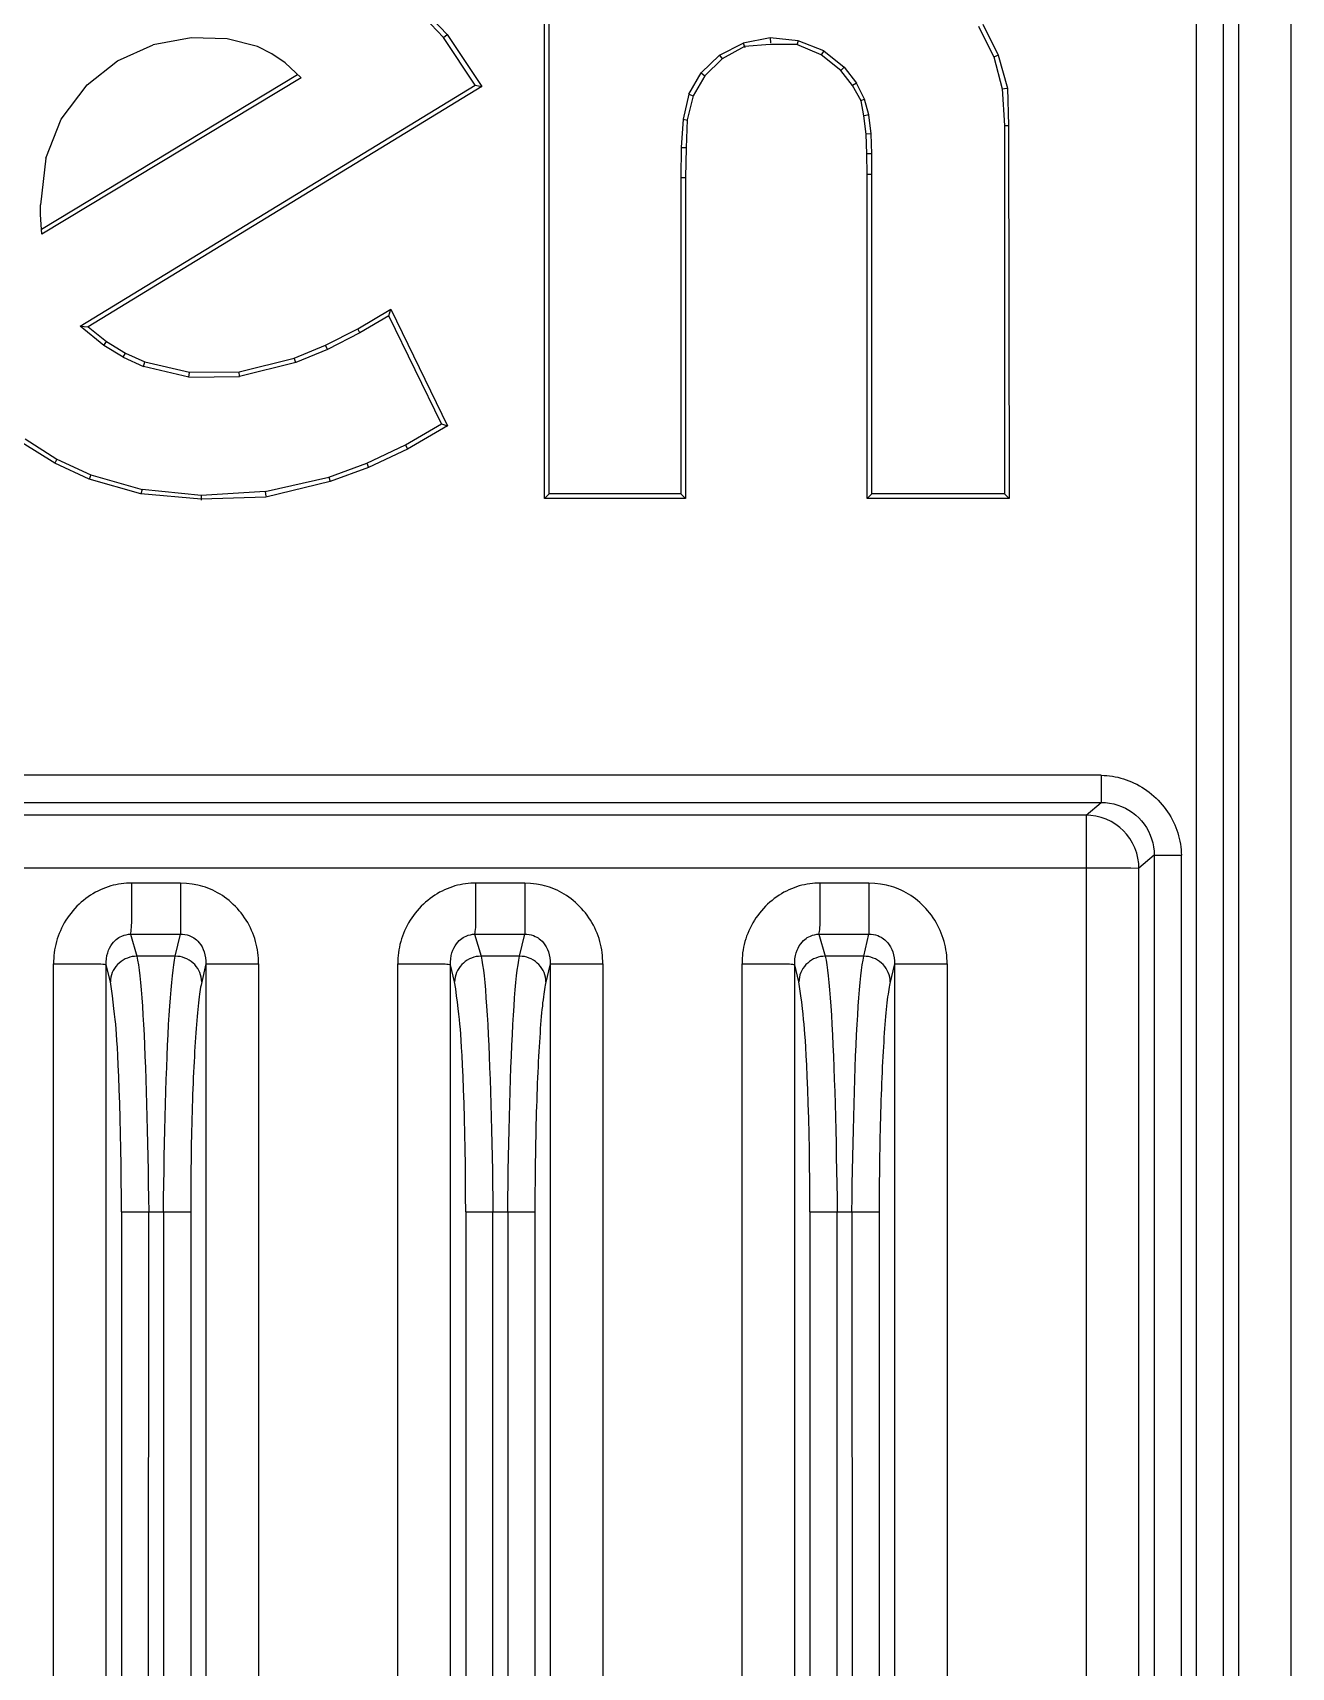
# Model space of a CAD drawing. Header units: millimetres. Extents: x -3132 to 28633, y 682 to 5849.
# Drawn here: x -730.5 to -706.74, y 2210.01 to 2240.89 of the extents above; entities that cross this region are included whole.
import ezdxf

# ---------------------------------------------------------------- set-up
doc = ezdxf.new("R2010")
doc.units = ezdxf.units.MM

msp = doc.modelspace()

# ---------------------------------------------------------------- linework, layer by layer
at = {"linetype": 'Continuous'}
for p, q in [((-707.729, 2343.949), (-707.729, 2130.167)), ((-706.735, 2130.167), (-706.735, 2343.949)), ((-708.531, 2337.487), (-708.531, 2136.629)), ((-708.017, 2136.629), (-708.017, 2337.487)), ((-720.834, 2232.092), (-720.834, 2243.022)), ((-720.747, 2232.18), (-720.747, 2242.935)), ((-723.403, 2241.624), (-722.675, 2240.854)), ((-722.743, 2240.799), (-723.461, 2241.558)), ((-712.349, 2240.435), (-712.633, 2241.006)), ((-712.558, 2241.052), (-712.267, 2240.466)), ((-728.897, 2240.357), (-728.226, 2240.66)), ((-727.506, 2240.793), (-728.226, 2240.66)), ((-726.831, 2240.77), (-727.506, 2240.793)), ((-726.258, 2240.625), (-726.831, 2240.77)), ((-722.743, 2240.799), (-722.675, 2240.854)), ((-722.145, 2239.9), (-722.743, 2240.799)), ((-722.675, 2240.854), (-722.021, 2239.873)), ((-717.531, 2240.464), (-717.088, 2240.692)), ((-716.577, 2240.789), (-717.088, 2240.692)), ((-717.088, 2240.692), (-717.055, 2240.609)), ((-716.573, 2240.666), (-717.06, 2240.631)), ((-716.049, 2240.738), (-716.577, 2240.789)), ((-716.577, 2240.789), (-716.57, 2240.7)), ((-716.07, 2240.665), (-716.573, 2240.666)), ((-716.049, 2240.738), (-716.074, 2240.654)), ((-715.61, 2240.468), (-716.07, 2240.665)), ((-715.565, 2240.545), (-716.049, 2240.738)), ((-729.469, 2239.904), (-728.897, 2240.357)), ((-725.984, 2240.492), (-726.258, 2240.625)), ((-725.733, 2240.319), (-725.984, 2240.492)), ((-717.88, 2240.128), (-717.531, 2240.464)), ((-717.48, 2240.392), (-717.811, 2240.073)), ((-717.531, 2240.464), (-717.48, 2240.392)), ((-717.06, 2240.631), (-717.48, 2240.392)), ((-715.565, 2240.545), (-715.61, 2240.468)), ((-715.24, 2240.173), (-715.61, 2240.468)), ((-715.565, 2240.545), (-715.177, 2240.235)), ((-712.349, 2240.435), (-712.267, 2240.466)), ((-712.349, 2240.435), (-712.196, 2239.83)), ((-712.267, 2240.466), (-712.097, 2239.844)), ((-730.335, 2237.177), (-725.498, 2240.096)), ((-725.432, 2240.034), (-730.325, 2237.08)), ((-725.733, 2240.319), (-725.432, 2240.034)), ((-718.111, 2239.726), (-717.88, 2240.128)), ((-717.811, 2240.073), (-718.029, 2239.693)), ((-717.88, 2240.128), (-717.811, 2240.073)), ((-715.177, 2240.235), (-715.24, 2240.173)), ((-715.022, 2239.891), (-715.24, 2240.173)), ((-715.177, 2240.235), (-714.948, 2239.938)), ((-729.96, 2239.256), (-729.469, 2239.904)), ((-729.606, 2235.342), (-722.145, 2239.9)), ((-722.021, 2239.873), (-729.455, 2235.332)), ((-722.145, 2239.9), (-722.021, 2239.873)), ((-718.111, 2239.726), (-718.221, 2239.254)), ((-718.111, 2239.726), (-718.029, 2239.693)), ((-714.948, 2239.938), (-715.022, 2239.891)), ((-714.856, 2239.602), (-715.022, 2239.891)), ((-714.794, 2239.634), (-714.948, 2239.938)), ((-712.196, 2239.83), (-712.109, 2239.841)), ((-712.196, 2239.83), (-712.148, 2239.134)), ((-712.097, 2239.844), (-712.073, 2239.136)), ((-718.029, 2239.693), (-718.143, 2239.241)), ((-714.794, 2239.634), (-714.874, 2239.597)), ((-714.807, 2239.32), (-714.856, 2239.602)), ((-714.711, 2239.337), (-714.794, 2239.634)), ((-730.252, 2238.518), (-729.96, 2239.256)), ((-718.221, 2239.254), (-718.257, 2238.72)), ((-718.221, 2239.254), (-718.135, 2239.239)), ((-718.143, 2239.241), (-718.162, 2238.716)), ((-714.764, 2238.969), (-714.807, 2239.32)), ((-714.711, 2239.337), (-714.797, 2239.321)), ((-714.671, 2238.976), (-714.711, 2239.337)), ((-712.148, 2239.134), (-712.061, 2239.137)), ((-712.148, 2239.134), (-712.148, 2232.18)), ((-712.073, 2239.136), (-712.06, 2232.092)), ((-714.75, 2238.598), (-714.764, 2238.969)), ((-714.671, 2238.976), (-714.758, 2238.969)), ((-714.655, 2238.6), (-714.671, 2238.976)), ((-730.252, 2238.518), (-730.356, 2237.64)), ((-718.257, 2238.72), (-718.262, 2238.152)), ((-718.257, 2238.72), (-718.169, 2238.717)), ((-718.162, 2238.716), (-718.172, 2238.151)), ((-714.742, 2238.212), (-714.75, 2238.598)), ((-714.655, 2238.6), (-714.743, 2238.598)), ((-714.653, 2238.212), (-714.655, 2238.6)), ((-714.741, 2232.092), (-714.742, 2238.212)), ((-714.653, 2238.212), (-714.741, 2238.212)), ((-714.653, 2232.18), (-714.653, 2238.212)), ((-718.262, 2238.152), (-718.175, 2238.151)), ((-718.262, 2238.152), (-718.262, 2232.18)), ((-718.172, 2238.151), (-718.175, 2232.092)), ((-724.363, 2235.297), (-723.739, 2235.666)), ((-723.776, 2235.542), (-724.321, 2235.22)), ((-723.776, 2235.542), (-723.739, 2235.666)), ((-722.781, 2233.499), (-723.776, 2235.542)), ((-723.739, 2235.666), (-722.667, 2233.464)), ((-729.606, 2235.342), (-729.455, 2235.332)), ((-729.158, 2234.981), (-729.606, 2235.342)), ((-729.455, 2235.332), (-729.108, 2235.053)), ((-724.97, 2234.986), (-724.363, 2235.297)), ((-724.321, 2235.22), (-724.933, 2234.906)), ((-724.321, 2235.22), (-724.363, 2235.297)), ((-729.158, 2234.981), (-729.108, 2235.053)), ((-728.792, 2234.757), (-729.158, 2234.981)), ((-729.108, 2235.053), (-728.751, 2234.835)), ((-728.792, 2234.757), (-728.751, 2234.835)), ((-728.751, 2234.835), (-728.38, 2234.67)), ((-725.56, 2234.742), (-724.97, 2234.986)), ((-724.933, 2234.906), (-725.533, 2234.658)), ((-724.933, 2234.906), (-724.97, 2234.986)), ((-728.792, 2234.757), (-728.408, 2234.586)), ((-728.408, 2234.586), (-728.38, 2234.67)), ((-727.55, 2234.384), (-728.408, 2234.586)), ((-728.38, 2234.67), (-727.541, 2234.477)), ((-727.55, 2234.384), (-727.542, 2234.472)), ((-727.541, 2234.477), (-726.604, 2234.484)), ((-726.604, 2234.484), (-725.56, 2234.742)), ((-726.593, 2234.396), (-726.604, 2234.484)), ((-725.533, 2234.658), (-726.593, 2234.396)), ((-725.533, 2234.658), (-725.56, 2234.742)), ((-727.55, 2234.384), (-726.593, 2234.396)), ((-723.461, 2233.1), (-722.781, 2233.499)), ((-722.667, 2233.464), (-723.42, 2233.023)), ((-722.781, 2233.499), (-722.667, 2233.464)), ((-730.084, 2232.757), (-730.696, 2233.143)), ((-730.644, 2233.214), (-730.042, 2232.834)), ((-724.194, 2232.754), (-723.461, 2233.1)), ((-723.42, 2233.023), (-724.16, 2232.673)), ((-723.461, 2233.1), (-723.42, 2233.023)), ((-730.042, 2232.834), (-730.084, 2232.757)), ((-729.431, 2232.454), (-730.084, 2232.757)), ((-730.042, 2232.834), (-729.4, 2232.537)), ((-724.908, 2232.494), (-724.194, 2232.754)), ((-724.16, 2232.673), (-724.883, 2232.41)), ((-724.194, 2232.754), (-724.16, 2232.673)), ((-729.4, 2232.537), (-729.431, 2232.454)), ((-728.46, 2232.178), (-729.431, 2232.454)), ((-729.4, 2232.537), (-728.434, 2232.262)), ((-726.109, 2232.22), (-724.908, 2232.494)), ((-724.883, 2232.41), (-726.097, 2232.114)), ((-724.908, 2232.494), (-724.883, 2232.41)), ((-728.434, 2232.262), (-728.46, 2232.177)), ((-727.321, 2232.076), (-728.46, 2232.178)), ((-727.32, 2232.145), (-728.434, 2232.262)), ((-726.097, 2232.114), (-727.321, 2232.076)), ((-726.109, 2232.22), (-727.32, 2232.145)), ((-727.32, 2232.145), (-727.32, 2232.058)), ((-726.109, 2232.22), (-726.101, 2232.132)), ((-720.747, 2232.18), (-720.834, 2232.092)), ((-718.175, 2232.092), (-720.834, 2232.092)), ((-718.262, 2232.18), (-720.747, 2232.18)), ((-718.262, 2232.18), (-718.175, 2232.092)), ((-714.653, 2232.18), (-714.741, 2232.092)), ((-712.06, 2232.092), (-714.741, 2232.092)), ((-712.148, 2232.18), (-714.653, 2232.18)), ((-712.148, 2232.18), (-712.06, 2232.092)), ((-710.323, 2226.86), (-772.018, 2226.86)), ((-710.323, 2226.86), (-710.323, 2226.348)), ((-772.018, 2226.348), (-710.323, 2226.348)), ((-710.61, 2226.107), (-710.323, 2226.348)), ((-710.61, 2226.107), (-771.731, 2226.107)), ((-709.324, 2225.35), (-709.612, 2225.106)), ((-709.324, 2225.35), (-708.81, 2225.35)), ((-709.324, 2225.35), (-709.324, 2136.629)), ((-708.81, 2136.629), (-708.81, 2225.35)), ((-771.734, 2225.111), (-710.606, 2225.109)), ((-710.606, 2225.109), (-709.765, 2225.109)), ((-710.606, 2225.109), (-710.606, 2130.167)), ((-709.765, 2225.109), (-709.612, 2225.106)), ((-709.612, 2130.167), (-709.612, 2225.106)), ((-727.71, 2224.822), (-728.631, 2224.822)), ((-728.631, 2224.074), (-728.631, 2224.822)), ((-727.71, 2224.822), (-727.71, 2223.86)), ((-721.21, 2224.822), (-722.131, 2224.822)), ((-722.131, 2224.074), (-722.131, 2224.822)), ((-721.21, 2224.822), (-721.21, 2223.86)), ((-714.71, 2224.822), (-715.631, 2224.822)), ((-715.631, 2224.074), (-715.631, 2224.822)), ((-714.71, 2224.822), (-714.71, 2223.86)), ((-728.655, 2223.86), (-727.71, 2223.86)), ((-728.655, 2223.86), (-728.534, 2223.443)), ((-727.807, 2223.443), (-727.71, 2223.86)), ((-722.155, 2223.86), (-721.21, 2223.86)), ((-722.155, 2223.86), (-722.034, 2223.443)), ((-721.307, 2223.443), (-721.21, 2223.86)), ((-715.655, 2223.86), (-714.71, 2223.86)), ((-715.655, 2223.86), (-715.534, 2223.443)), ((-714.807, 2223.443), (-714.71, 2223.86)), ((-727.807, 2223.443), (-728.534, 2223.443)), ((-721.307, 2223.443), (-722.034, 2223.443)), ((-714.807, 2223.443), (-715.534, 2223.443)), ((-730.107, 2128.67), (-730.106, 2223.299)), ((-729.112, 2128.667), (-729.112, 2223.28)), ((-729.033, 2222.96), (-729.112, 2223.28)), ((-727.229, 2223.299), (-727.315, 2222.929)), ((-727.229, 2223.299), (-726.235, 2223.299)), ((-727.229, 2223.299), (-727.229, 2128.667)), ((-726.235, 2223.299), (-726.234, 2128.67)), ((-723.607, 2128.67), (-723.606, 2223.299)), ((-722.612, 2140.114), (-722.612, 2223.28)), ((-722.533, 2222.96), (-722.612, 2223.28)), ((-720.729, 2223.299), (-720.815, 2222.929)), ((-720.729, 2223.299), (-719.735, 2223.299)), ((-720.729, 2223.299), (-720.729, 2142.248)), ((-719.735, 2223.299), (-719.735, 2141.249)), ((-717.106, 2142.248), (-717.106, 2223.299)), ((-716.112, 2142.248), (-716.112, 2223.28)), ((-716.033, 2222.96), (-716.112, 2223.28)), ((-714.229, 2223.299), (-714.315, 2222.929)), ((-714.229, 2223.299), (-713.235, 2223.299)), ((-714.229, 2223.299), (-714.229, 2128.667)), ((-713.235, 2223.299), (-713.234, 2128.67)), ((-727.516, 2218.967), (-727.517, 2218.731)), ((-727.517, 2218.731), (-727.517, 2135.129)), ((-721.016, 2218.967), (-721.017, 2218.731)), ((-721.017, 2218.731), (-721.017, 2135.129)), ((-714.516, 2218.967), (-714.517, 2218.731)), ((-714.517, 2218.731), (-714.517, 2135.129)), ((-728.824, 2218.614), (-727.517, 2218.614)), ((-728.824, 2218.614), (-728.824, 2135.129)), ((-728.325, 2135.129), (-728.31, 2218.614)), ((-728.031, 2218.614), (-728.016, 2135.129)), ((-722.324, 2218.614), (-721.017, 2218.614)), ((-722.324, 2218.614), (-722.324, 2135.129)), ((-721.825, 2135.129), (-721.81, 2218.614)), ((-721.531, 2218.614), (-721.516, 2135.129)), ((-715.824, 2218.614), (-714.517, 2218.614)), ((-715.824, 2218.614), (-715.824, 2135.129)), ((-715.325, 2135.129), (-715.31, 2218.614)), ((-715.031, 2218.614), (-715.016, 2135.129))]:
    msp.add_line(p, q, dxfattribs=at)
for points in [[(-730.325, 2237.08), (-730.343, 2237.266), (-730.353, 2237.453), (-730.356, 2237.64)], [(-710.323, 2226.86), (-710.271, 2226.858), (-710.219, 2226.855), (-710.167, 2226.85), (-710.114, 2226.842), (-710.061, 2226.833), (-710.009, 2226.822), (-709.957, 2226.809), (-709.905, 2226.794), (-709.853, 2226.777), (-709.802, 2226.758), (-709.751, 2226.737), (-709.701, 2226.714), (-709.652, 2226.69), (-709.603, 2226.663), (-709.555, 2226.635), (-709.508, 2226.605), (-709.462, 2226.573), (-709.417, 2226.54), (-709.373, 2226.504), (-709.33, 2226.467), (-709.289, 2226.429), (-709.249, 2226.389), (-709.21, 2226.348), (-709.173, 2226.305), (-709.137, 2226.261), (-709.104, 2226.216), (-709.071, 2226.17), (-709.041, 2226.123), (-709.012, 2226.075), (-708.985, 2226.026), (-708.96, 2225.977), (-708.937, 2225.926), (-708.916, 2225.875), (-708.896, 2225.824), (-708.879, 2225.772), (-708.864, 2225.719), (-708.85, 2225.667), (-708.838, 2225.614), (-708.829, 2225.561), (-708.821, 2225.508), (-708.815, 2225.455), (-708.812, 2225.402), (-708.81, 2225.35)], [(-710.323, 2226.348), (-710.244, 2226.345), (-710.166, 2226.335), (-710.089, 2226.32), (-710.013, 2226.299), (-709.939, 2226.272), (-709.868, 2226.239), (-709.8, 2226.201), (-709.735, 2226.157), (-709.673, 2226.109), (-709.616, 2226.056), (-709.563, 2225.998), (-709.514, 2225.937), (-709.471, 2225.872), (-709.432, 2225.803), (-709.4, 2225.732), (-709.373, 2225.658), (-709.352, 2225.582), (-709.336, 2225.506), (-709.327, 2225.428), (-709.324, 2225.35)], [(-709.612, 2225.106), (-709.616, 2225.196), (-709.63, 2225.293), (-709.654, 2225.392), (-709.688, 2225.488), (-709.732, 2225.58), (-709.785, 2225.667), (-709.844, 2225.746), (-709.905, 2225.813), (-709.971, 2225.874), (-710.05, 2225.933), (-710.137, 2225.986), (-710.228, 2226.03), (-710.324, 2226.065), (-710.423, 2226.089), (-710.52, 2226.103), (-710.61, 2226.107)], [(-710.61, 2226.107), (-710.61, 2225.596), (-710.606, 2225.109)], [(-728.631, 2224.822), (-728.68, 2224.821), (-728.73, 2224.82), (-728.779, 2224.816), (-728.829, 2224.811), (-728.878, 2224.803), (-728.928, 2224.794), (-728.978, 2224.782), (-729.027, 2224.769), (-729.076, 2224.754), (-729.125, 2224.737), (-729.174, 2224.718), (-729.222, 2224.697), (-729.269, 2224.674), (-729.316, 2224.65), (-729.362, 2224.623), (-729.407, 2224.595), (-729.452, 2224.565), (-729.497, 2224.532), (-729.54, 2224.498), (-729.583, 2224.462), (-729.624, 2224.425), (-729.664, 2224.385), (-729.703, 2224.344), (-729.74, 2224.302), (-729.776, 2224.258), (-729.811, 2224.214), (-729.843, 2224.168), (-729.874, 2224.121), (-729.903, 2224.073), (-729.93, 2224.025), (-729.955, 2223.975), (-729.978, 2223.925), (-729.999, 2223.874), (-730.019, 2223.823), (-730.037, 2223.771), (-730.052, 2223.719), (-730.066, 2223.666), (-730.077, 2223.613), (-730.087, 2223.561), (-730.095, 2223.508), (-730.1, 2223.455), (-730.104, 2223.403), (-730.105, 2223.35), (-730.106, 2223.299)], [(-727.381, 2224.784), (-727.489, 2224.805), (-727.599, 2224.818), (-727.71, 2224.822)], [(-726.235, 2223.299), (-726.236, 2223.351), (-726.238, 2223.404), (-726.242, 2223.457), (-726.248, 2223.51), (-726.256, 2223.564), (-726.266, 2223.617), (-726.278, 2223.67), (-726.292, 2223.722), (-726.307, 2223.775), (-726.325, 2223.827), (-726.344, 2223.878), (-726.366, 2223.929), (-726.389, 2223.979), (-726.414, 2224.028), (-726.441, 2224.077), (-726.469, 2224.124), (-726.5, 2224.17), (-726.531, 2224.216), (-726.565, 2224.26), (-726.599, 2224.302), (-726.636, 2224.344), (-726.673, 2224.383), (-726.712, 2224.422), (-726.751, 2224.458), (-726.792, 2224.493), (-726.834, 2224.526), (-726.876, 2224.558), (-726.919, 2224.587), (-726.963, 2224.615), (-727.008, 2224.641), (-727.053, 2224.666), (-727.099, 2224.688), (-727.145, 2224.709), (-727.192, 2224.728), (-727.239, 2224.744), (-727.286, 2224.759), (-727.334, 2224.773), (-727.381, 2224.784)], [(-722.131, 2224.822), (-722.18, 2224.821), (-722.23, 2224.82), (-722.279, 2224.816), (-722.329, 2224.811), (-722.378, 2224.803), (-722.428, 2224.794), (-722.478, 2224.782), (-722.527, 2224.769), (-722.576, 2224.754), (-722.625, 2224.737), (-722.674, 2224.718), (-722.722, 2224.697), (-722.769, 2224.674), (-722.816, 2224.65), (-722.862, 2224.623), (-722.907, 2224.595), (-722.952, 2224.565), (-722.997, 2224.532), (-723.04, 2224.498), (-723.083, 2224.462), (-723.124, 2224.425), (-723.164, 2224.385), (-723.203, 2224.344), (-723.24, 2224.302), (-723.276, 2224.258), (-723.311, 2224.214), (-723.343, 2224.168), (-723.374, 2224.121), (-723.403, 2224.073), (-723.43, 2224.025), (-723.455, 2223.975), (-723.478, 2223.925), (-723.499, 2223.874), (-723.519, 2223.823), (-723.537, 2223.771), (-723.552, 2223.719), (-723.566, 2223.666), (-723.577, 2223.613), (-723.587, 2223.561), (-723.595, 2223.508), (-723.6, 2223.455), (-723.604, 2223.403), (-723.605, 2223.35), (-723.606, 2223.299)], [(-720.881, 2224.784), (-720.989, 2224.805), (-721.099, 2224.818), (-721.21, 2224.822)], [(-719.735, 2223.299), (-719.736, 2223.351), (-719.738, 2223.404), (-719.742, 2223.457), (-719.748, 2223.51), (-719.756, 2223.564), (-719.766, 2223.617), (-719.778, 2223.67), (-719.792, 2223.722), (-719.807, 2223.775), (-719.825, 2223.827), (-719.844, 2223.878), (-719.866, 2223.929), (-719.889, 2223.979), (-719.914, 2224.028), (-719.941, 2224.077), (-719.969, 2224.124), (-720, 2224.17), (-720.031, 2224.216), (-720.065, 2224.26), (-720.099, 2224.302), (-720.136, 2224.344), (-720.173, 2224.383), (-720.212, 2224.422), (-720.251, 2224.458), (-720.292, 2224.493), (-720.334, 2224.526), (-720.376, 2224.558), (-720.419, 2224.587), (-720.463, 2224.615), (-720.508, 2224.641), (-720.553, 2224.666), (-720.599, 2224.688), (-720.645, 2224.709), (-720.692, 2224.728), (-720.739, 2224.744), (-720.786, 2224.759), (-720.834, 2224.773), (-720.881, 2224.784)], [(-715.631, 2224.822), (-715.68, 2224.821), (-715.73, 2224.82), (-715.779, 2224.816), (-715.829, 2224.811), (-715.878, 2224.803), (-715.928, 2224.794), (-715.978, 2224.782), (-716.027, 2224.769), (-716.076, 2224.754), (-716.125, 2224.737), (-716.174, 2224.718), (-716.222, 2224.697), (-716.269, 2224.674), (-716.316, 2224.65), (-716.362, 2224.623), (-716.407, 2224.595), (-716.452, 2224.565), (-716.497, 2224.532), (-716.54, 2224.498), (-716.583, 2224.462), (-716.624, 2224.425), (-716.664, 2224.385), (-716.703, 2224.344), (-716.74, 2224.302), (-716.776, 2224.258), (-716.811, 2224.214), (-716.843, 2224.168), (-716.874, 2224.121), (-716.903, 2224.073), (-716.93, 2224.025), (-716.955, 2223.975), (-716.978, 2223.925), (-716.999, 2223.874), (-717.019, 2223.823), (-717.037, 2223.771), (-717.052, 2223.719), (-717.066, 2223.666), (-717.077, 2223.613), (-717.087, 2223.561), (-717.095, 2223.508), (-717.1, 2223.455), (-717.104, 2223.403), (-717.105, 2223.35), (-717.106, 2223.299)], [(-714.381, 2224.784), (-714.489, 2224.805), (-714.599, 2224.818), (-714.71, 2224.822)], [(-713.235, 2223.299), (-713.236, 2223.351), (-713.238, 2223.404), (-713.242, 2223.457), (-713.248, 2223.51), (-713.256, 2223.564), (-713.266, 2223.617), (-713.278, 2223.67), (-713.292, 2223.722), (-713.307, 2223.775), (-713.325, 2223.827), (-713.344, 2223.878), (-713.366, 2223.929), (-713.389, 2223.979), (-713.414, 2224.028), (-713.441, 2224.077), (-713.469, 2224.124), (-713.5, 2224.17), (-713.531, 2224.216), (-713.565, 2224.26), (-713.599, 2224.302), (-713.636, 2224.344), (-713.673, 2224.383), (-713.712, 2224.422), (-713.751, 2224.458), (-713.792, 2224.493), (-713.834, 2224.526), (-713.876, 2224.558), (-713.919, 2224.587), (-713.963, 2224.615), (-714.008, 2224.641), (-714.053, 2224.666), (-714.099, 2224.688), (-714.145, 2224.709), (-714.192, 2224.728), (-714.239, 2224.744), (-714.286, 2224.759), (-714.334, 2224.773), (-714.381, 2224.784)], [(-728.655, 2223.86), (-728.648, 2223.883), (-728.643, 2223.911), (-728.638, 2223.945), (-728.635, 2223.983), (-728.632, 2224.026), (-728.631, 2224.074)], [(-722.155, 2223.86), (-722.148, 2223.883), (-722.143, 2223.911), (-722.138, 2223.945), (-722.135, 2223.983), (-722.132, 2224.026), (-722.131, 2224.074)], [(-715.655, 2223.86), (-715.648, 2223.883), (-715.643, 2223.911), (-715.638, 2223.945), (-715.635, 2223.983), (-715.632, 2224.026), (-715.631, 2224.074)], [(-729.111, 2223.28), (-729.112, 2223.338), (-729.107, 2223.396), (-729.098, 2223.453), (-729.084, 2223.508), (-729.067, 2223.556), (-729.048, 2223.597), (-729.025, 2223.638), (-728.999, 2223.677), (-728.972, 2223.71), (-728.946, 2223.737), (-728.921, 2223.76), (-728.897, 2223.778), (-728.874, 2223.793), (-728.846, 2223.809), (-728.814, 2223.823), (-728.776, 2223.838), (-728.735, 2223.849), (-728.694, 2223.856), (-728.654, 2223.86)], [(-727.71, 2223.86), (-727.669, 2223.859), (-727.627, 2223.853), (-727.585, 2223.844), (-727.545, 2223.831), (-727.511, 2223.817), (-727.482, 2223.802), (-727.458, 2223.787), (-727.434, 2223.771), (-727.41, 2223.75), (-727.383, 2223.725), (-727.356, 2223.694), (-727.328, 2223.658), (-727.303, 2223.617), (-727.281, 2223.572), (-727.262, 2223.523), (-727.247, 2223.471), (-727.236, 2223.415), (-727.23, 2223.358), (-727.229, 2223.299)], [(-722.611, 2223.28), (-722.612, 2223.338), (-722.607, 2223.396), (-722.598, 2223.453), (-722.584, 2223.508), (-722.567, 2223.556), (-722.548, 2223.597), (-722.525, 2223.638), (-722.499, 2223.677), (-722.472, 2223.71), (-722.446, 2223.737), (-722.421, 2223.76), (-722.397, 2223.778), (-722.374, 2223.793), (-722.346, 2223.809), (-722.314, 2223.823), (-722.276, 2223.838), (-722.235, 2223.849), (-722.194, 2223.856), (-722.154, 2223.86)], [(-721.21, 2223.86), (-721.169, 2223.859), (-721.127, 2223.853), (-721.085, 2223.844), (-721.045, 2223.831), (-721.011, 2223.817), (-720.982, 2223.802), (-720.958, 2223.787), (-720.934, 2223.771), (-720.91, 2223.75), (-720.883, 2223.725), (-720.856, 2223.694), (-720.828, 2223.658), (-720.803, 2223.617), (-720.781, 2223.572), (-720.762, 2223.523), (-720.747, 2223.471), (-720.736, 2223.415), (-720.73, 2223.358), (-720.729, 2223.299)], [(-716.111, 2223.28), (-716.112, 2223.338), (-716.107, 2223.396), (-716.098, 2223.453), (-716.084, 2223.508), (-716.067, 2223.556), (-716.048, 2223.597), (-716.025, 2223.638), (-715.999, 2223.677), (-715.972, 2223.71), (-715.946, 2223.737), (-715.921, 2223.76), (-715.897, 2223.778), (-715.874, 2223.793), (-715.846, 2223.809), (-715.814, 2223.823), (-715.776, 2223.838), (-715.735, 2223.849), (-715.694, 2223.856), (-715.654, 2223.86)], [(-714.71, 2223.86), (-714.669, 2223.859), (-714.627, 2223.853), (-714.585, 2223.844), (-714.545, 2223.831), (-714.511, 2223.817), (-714.482, 2223.802), (-714.458, 2223.787), (-714.434, 2223.771), (-714.41, 2223.75), (-714.383, 2223.725), (-714.356, 2223.694), (-714.328, 2223.658), (-714.303, 2223.617), (-714.281, 2223.572), (-714.262, 2223.523), (-714.247, 2223.471), (-714.236, 2223.415), (-714.23, 2223.358), (-714.229, 2223.299)], [(-728.534, 2223.443), (-728.58, 2223.44), (-728.625, 2223.434), (-728.669, 2223.423), (-728.713, 2223.408), (-728.754, 2223.39), (-728.794, 2223.368), (-728.832, 2223.343), (-728.867, 2223.314), (-728.9, 2223.283), (-728.929, 2223.249), (-728.956, 2223.212), (-728.978, 2223.173), (-728.997, 2223.133), (-729.012, 2223.091), (-729.023, 2223.048), (-729.03, 2223.004), (-729.033, 2222.96)], [(-728.534, 2223.443), (-728.519, 2223.369), (-728.505, 2223.282), (-728.491, 2223.182), (-728.478, 2223.069), (-728.465, 2222.944), (-728.453, 2222.808), (-728.441, 2222.659), (-728.429, 2222.5), (-728.419, 2222.33), (-728.408, 2222.15), (-728.398, 2221.96), (-728.389, 2221.761), (-728.38, 2221.553), (-728.372, 2221.338), (-728.364, 2221.114), (-728.356, 2220.884), (-728.349, 2220.648), (-728.343, 2220.406), (-728.337, 2220.159), (-728.331, 2219.908), (-728.326, 2219.653), (-728.321, 2219.396), (-728.317, 2219.136), (-728.313, 2218.875), (-728.31, 2218.614)], [(-728.031, 2218.614), (-728.028, 2218.875), (-728.024, 2219.136), (-728.02, 2219.396), (-728.015, 2219.653), (-728.01, 2219.908), (-728.004, 2220.159), (-727.998, 2220.406), (-727.992, 2220.648), (-727.985, 2220.884), (-727.977, 2221.114), (-727.969, 2221.338), (-727.961, 2221.554), (-727.952, 2221.761), (-727.943, 2221.96), (-727.933, 2222.15), (-727.922, 2222.33), (-727.912, 2222.5), (-727.9, 2222.659), (-727.888, 2222.808), (-727.876, 2222.944), (-727.863, 2223.069), (-727.85, 2223.182), (-727.836, 2223.282), (-727.822, 2223.369), (-727.807, 2223.443)], [(-727.308, 2222.96), (-727.311, 2223.004), (-727.318, 2223.048), (-727.329, 2223.091), (-727.344, 2223.133), (-727.363, 2223.173), (-727.385, 2223.212), (-727.411, 2223.249), (-727.441, 2223.283), (-727.473, 2223.314), (-727.509, 2223.343), (-727.547, 2223.368), (-727.587, 2223.39), (-727.628, 2223.408), (-727.672, 2223.423), (-727.716, 2223.434), (-727.761, 2223.44), (-727.807, 2223.443)], [(-722.034, 2223.443), (-722.08, 2223.44), (-722.125, 2223.434), (-722.169, 2223.423), (-722.213, 2223.408), (-722.254, 2223.39), (-722.294, 2223.368), (-722.332, 2223.343), (-722.367, 2223.314), (-722.4, 2223.283), (-722.429, 2223.249), (-722.456, 2223.212), (-722.478, 2223.173), (-722.497, 2223.133), (-722.512, 2223.091), (-722.523, 2223.048), (-722.53, 2223.004), (-722.533, 2222.96)], [(-722.034, 2223.443), (-722.019, 2223.369), (-722.005, 2223.282), (-721.991, 2223.182), (-721.978, 2223.069), (-721.965, 2222.944), (-721.953, 2222.808), (-721.941, 2222.659), (-721.929, 2222.5), (-721.919, 2222.33), (-721.908, 2222.15), (-721.898, 2221.96), (-721.889, 2221.761), (-721.88, 2221.553), (-721.872, 2221.338), (-721.864, 2221.114), (-721.856, 2220.884), (-721.849, 2220.648), (-721.843, 2220.406), (-721.837, 2220.159), (-721.831, 2219.908), (-721.826, 2219.653), (-721.821, 2219.396), (-721.817, 2219.136), (-721.813, 2218.875), (-721.81, 2218.614)], [(-721.531, 2218.614), (-721.528, 2218.875), (-721.524, 2219.136), (-721.52, 2219.396), (-721.515, 2219.653), (-721.51, 2219.908), (-721.504, 2220.159), (-721.498, 2220.406), (-721.492, 2220.648), (-721.485, 2220.884), (-721.477, 2221.114), (-721.469, 2221.338), (-721.461, 2221.554), (-721.452, 2221.761), (-721.443, 2221.96), (-721.433, 2222.15), (-721.422, 2222.33), (-721.412, 2222.5), (-721.4, 2222.659), (-721.388, 2222.808), (-721.376, 2222.944), (-721.363, 2223.069), (-721.35, 2223.182), (-721.336, 2223.282), (-721.322, 2223.369), (-721.307, 2223.443)], [(-720.808, 2222.96), (-720.811, 2223.004), (-720.818, 2223.048), (-720.829, 2223.091), (-720.844, 2223.133), (-720.863, 2223.173), (-720.885, 2223.212), (-720.911, 2223.249), (-720.941, 2223.283), (-720.973, 2223.314), (-721.009, 2223.343), (-721.047, 2223.368), (-721.087, 2223.39), (-721.128, 2223.408), (-721.172, 2223.423), (-721.216, 2223.434), (-721.261, 2223.44), (-721.307, 2223.443)], [(-715.534, 2223.443), (-715.58, 2223.44), (-715.625, 2223.434), (-715.669, 2223.423), (-715.713, 2223.408), (-715.754, 2223.39), (-715.794, 2223.368), (-715.832, 2223.343), (-715.867, 2223.314), (-715.9, 2223.283), (-715.929, 2223.249), (-715.956, 2223.212), (-715.978, 2223.173), (-715.997, 2223.133), (-716.012, 2223.091), (-716.023, 2223.048), (-716.03, 2223.004), (-716.033, 2222.96)], [(-715.534, 2223.443), (-715.519, 2223.369), (-715.505, 2223.282), (-715.491, 2223.182), (-715.478, 2223.069), (-715.465, 2222.944), (-715.453, 2222.808), (-715.441, 2222.659), (-715.429, 2222.5), (-715.419, 2222.33), (-715.408, 2222.15), (-715.398, 2221.96), (-715.389, 2221.761), (-715.38, 2221.553), (-715.372, 2221.338), (-715.364, 2221.114), (-715.356, 2220.884), (-715.349, 2220.648), (-715.343, 2220.406), (-715.337, 2220.159), (-715.331, 2219.908), (-715.326, 2219.653), (-715.321, 2219.396), (-715.317, 2219.136), (-715.313, 2218.875), (-715.31, 2218.614)], [(-715.031, 2218.614), (-715.028, 2218.875), (-715.024, 2219.136), (-715.02, 2219.396), (-715.015, 2219.653), (-715.01, 2219.908), (-715.004, 2220.159), (-714.998, 2220.406), (-714.992, 2220.648), (-714.985, 2220.884), (-714.977, 2221.114), (-714.969, 2221.338), (-714.961, 2221.554), (-714.952, 2221.761), (-714.943, 2221.96), (-714.933, 2222.15), (-714.922, 2222.33), (-714.912, 2222.5), (-714.9, 2222.659), (-714.888, 2222.808), (-714.876, 2222.944), (-714.863, 2223.069), (-714.85, 2223.182), (-714.836, 2223.282), (-714.822, 2223.369), (-714.807, 2223.443)], [(-714.308, 2222.96), (-714.311, 2223.004), (-714.318, 2223.048), (-714.329, 2223.091), (-714.344, 2223.133), (-714.363, 2223.173), (-714.385, 2223.212), (-714.411, 2223.249), (-714.441, 2223.283), (-714.473, 2223.314), (-714.509, 2223.343), (-714.547, 2223.368), (-714.587, 2223.39), (-714.628, 2223.408), (-714.672, 2223.423), (-714.716, 2223.434), (-714.761, 2223.44), (-714.807, 2223.443)], [(-730.106, 2223.299), (-729.291, 2223.299), (-729.248, 2223.298), (-729.211, 2223.297), (-729.179, 2223.294), (-729.153, 2223.292), (-729.133, 2223.288), (-729.119, 2223.285), (-729.112, 2223.28)], [(-723.606, 2223.299), (-722.791, 2223.299), (-722.748, 2223.298), (-722.711, 2223.297), (-722.679, 2223.294), (-722.653, 2223.292), (-722.633, 2223.288), (-722.619, 2223.285), (-722.612, 2223.28)], [(-717.106, 2223.299), (-716.291, 2223.299), (-716.248, 2223.298), (-716.211, 2223.297), (-716.179, 2223.294), (-716.153, 2223.292), (-716.133, 2223.288), (-716.119, 2223.285), (-716.112, 2223.28)], [(-728.824, 2218.614), (-728.825, 2218.908), (-728.827, 2219.204), (-728.83, 2219.502), (-728.834, 2219.797), (-728.84, 2220.088), (-728.847, 2220.377), (-728.855, 2220.66), (-728.865, 2220.925), (-728.875, 2221.173), (-728.884, 2221.386), (-728.894, 2221.566), (-728.902, 2221.72), (-728.91, 2221.853), (-728.918, 2221.968), (-728.925, 2222.064), (-728.933, 2222.156), (-728.943, 2222.249), (-728.954, 2222.348), (-728.966, 2222.456), (-728.98, 2222.572), (-728.995, 2222.697), (-729.013, 2222.827), (-729.033, 2222.96)], [(-727.315, 2222.929), (-727.322, 2222.895), (-727.329, 2222.857), (-727.336, 2222.816), (-727.343, 2222.772), (-727.35, 2222.724), (-727.357, 2222.673), (-727.364, 2222.619), (-727.371, 2222.561), (-727.377, 2222.501), (-727.384, 2222.437), (-727.39, 2222.37), (-727.397, 2222.301), (-727.403, 2222.228), (-727.409, 2222.152), (-727.415, 2222.074), (-727.421, 2221.992), (-727.427, 2221.908), (-727.432, 2221.821), (-727.438, 2221.732), (-727.443, 2221.64), (-727.448, 2221.546), (-727.453, 2221.449), (-727.458, 2221.35), (-727.463, 2221.249), (-727.468, 2221.147), (-727.472, 2221.042), (-727.476, 2220.935), (-727.48, 2220.827), (-727.484, 2220.717), (-727.487, 2220.606), (-727.491, 2220.494), (-727.494, 2220.381), (-727.497, 2220.266), (-727.5, 2220.151), (-727.502, 2220.035), (-727.505, 2219.918), (-727.507, 2219.8), (-727.509, 2219.682), (-727.51, 2219.563), (-727.512, 2219.444), (-727.513, 2219.325), (-727.514, 2219.205), (-727.516, 2218.967)], [(-722.324, 2218.614), (-722.325, 2218.908), (-722.327, 2219.204), (-722.33, 2219.502), (-722.334, 2219.797), (-722.34, 2220.088), (-722.347, 2220.377), (-722.355, 2220.66), (-722.365, 2220.925), (-722.375, 2221.173), (-722.384, 2221.386), (-722.394, 2221.566), (-722.402, 2221.72), (-722.41, 2221.853), (-722.418, 2221.968), (-722.425, 2222.064), (-722.433, 2222.156), (-722.443, 2222.249), (-722.454, 2222.348), (-722.466, 2222.456), (-722.48, 2222.572), (-722.495, 2222.697), (-722.513, 2222.827), (-722.533, 2222.96)], [(-720.815, 2222.929), (-720.822, 2222.895), (-720.829, 2222.857), (-720.836, 2222.816), (-720.843, 2222.772), (-720.85, 2222.724), (-720.857, 2222.673), (-720.864, 2222.619), (-720.871, 2222.561), (-720.877, 2222.501), (-720.884, 2222.437), (-720.89, 2222.37), (-720.897, 2222.301), (-720.903, 2222.228), (-720.909, 2222.152), (-720.915, 2222.074), (-720.921, 2221.992), (-720.927, 2221.908), (-720.932, 2221.821), (-720.938, 2221.732), (-720.943, 2221.64), (-720.948, 2221.546), (-720.953, 2221.449), (-720.958, 2221.35), (-720.963, 2221.249), (-720.968, 2221.147), (-720.972, 2221.042), (-720.976, 2220.935), (-720.98, 2220.827), (-720.984, 2220.717), (-720.987, 2220.606), (-720.991, 2220.494), (-720.994, 2220.381), (-720.997, 2220.266), (-721, 2220.151), (-721.002, 2220.035), (-721.005, 2219.918), (-721.007, 2219.8), (-721.009, 2219.682), (-721.01, 2219.563), (-721.012, 2219.444), (-721.013, 2219.325), (-721.014, 2219.205), (-721.016, 2218.967)], [(-715.824, 2218.614), (-715.825, 2218.908), (-715.827, 2219.204), (-715.83, 2219.502), (-715.834, 2219.797), (-715.84, 2220.088), (-715.847, 2220.377), (-715.855, 2220.66), (-715.865, 2220.925), (-715.875, 2221.173), (-715.884, 2221.386), (-715.894, 2221.566), (-715.902, 2221.72), (-715.91, 2221.853), (-715.918, 2221.968), (-715.925, 2222.064), (-715.933, 2222.156), (-715.943, 2222.249), (-715.954, 2222.348), (-715.966, 2222.456), (-715.98, 2222.572), (-715.995, 2222.697), (-716.013, 2222.827), (-716.033, 2222.96)], [(-714.315, 2222.929), (-714.322, 2222.895), (-714.329, 2222.857), (-714.336, 2222.816), (-714.343, 2222.772), (-714.35, 2222.724), (-714.357, 2222.673), (-714.364, 2222.619), (-714.371, 2222.561), (-714.377, 2222.501), (-714.384, 2222.437), (-714.39, 2222.37), (-714.397, 2222.301), (-714.403, 2222.228), (-714.409, 2222.152), (-714.415, 2222.074), (-714.421, 2221.992), (-714.427, 2221.908), (-714.432, 2221.821), (-714.438, 2221.732), (-714.443, 2221.64), (-714.448, 2221.546), (-714.453, 2221.449), (-714.458, 2221.35), (-714.463, 2221.249), (-714.468, 2221.147), (-714.472, 2221.042), (-714.476, 2220.935), (-714.48, 2220.827), (-714.484, 2220.717), (-714.487, 2220.606), (-714.491, 2220.494), (-714.494, 2220.381), (-714.497, 2220.266), (-714.5, 2220.151), (-714.502, 2220.035), (-714.505, 2219.918), (-714.507, 2219.8), (-714.509, 2219.682), (-714.51, 2219.563), (-714.512, 2219.444), (-714.513, 2219.325), (-714.514, 2219.205), (-714.516, 2218.967)]]:
    msp.add_lwpolyline(points, dxfattribs=at)

doc.saveas('drawing.dxf')
